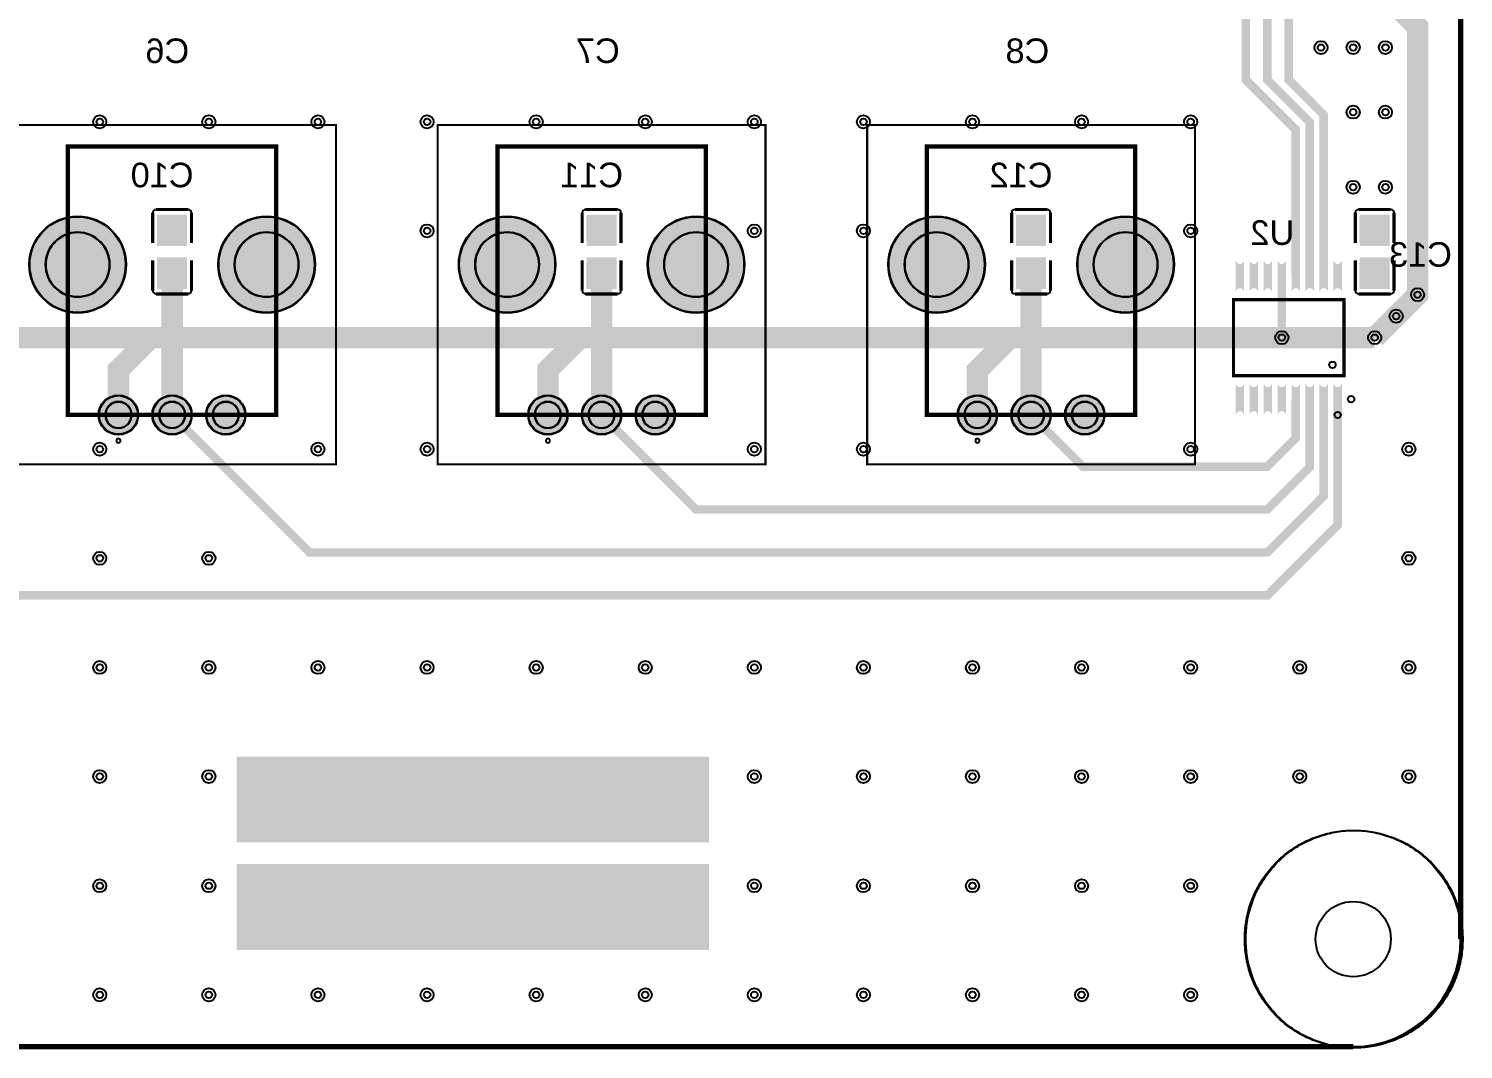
# Model space of a CAD drawing. Header units: millimetres. Extents: x 0 to 100, y 0 to 100.
# Drawn here: x 33.3 to 100.1, y -0.1 to 47.4 of the extents above; entities that cross this region are included whole.
import ezdxf

# ---------------------------------------------------------------- set-up
doc = ezdxf.new("R2010")
doc.units = ezdxf.units.MM
for name, color, linetype, true_color in [('BoardOutLine', 7, 'Continuous', 0xff00ff), ('BottomLayer', 7, 'Continuous', 0x0000ff), ('BottomPasteMaskLayer', 7, 'Continuous', 0x800000), ('BottomSilkLayer', 7, 'Continuous', 0x66cc33), ('BottomSolderMaskLayer', 7, 'Continuous', 0xaa00ff), ('Document', 7, 'Continuous', 0xffffff), ('Hole', 7, 'Continuous', 0x222222), ('Multi-Layer', 7, 'Continuous', 0xc0c0c0), ('TopLayer', 7, 'Continuous', 0xff0000), ('TopSilkLayer', 7, 'Continuous', 0xffcc00), ('TopSolderMaskLayer', 7, 'Continuous', 0x800080)]:
    doc.layers.add(name, color=color, linetype=linetype, true_color=true_color)
doc.styles.get("Standard").update_dxf_attribs({"font": 'arial.ttf'})

msp = doc.modelspace()

# ---------------------------------------------------------------- hatches: boundary and pattern name
at = {"layer": 'BottomLayer'}
for points in [[(40.675, 37.295), (39.325, 37.295), (39.325, 38.705), (40.675, 38.705)], [(60.675, 37.295), (59.325, 37.295), (59.325, 38.705), (60.675, 38.705)], [(80.675, 37.295), (79.325, 37.295), (79.325, 38.705), (80.675, 38.705)], [(96.675, 37.295), (95.325, 37.295), (95.325, 38.705), (96.675, 38.705)], [(40.675, 36.705), (39.325, 36.705), (39.325, 35.295), (40.675, 35.295)], [(60.675, 36.705), (59.325, 36.705), (59.325, 35.295), (60.675, 35.295)], [(80.675, 36.705), (79.325, 36.705), (79.325, 35.295), (80.675, 35.295)], [(89.896, 36.56, -0.785398), (89.553, 36.56), (89.553, 35.171, -0.785398), (89.896, 35.171)], [(90.546, 36.56, -0.785398), (90.203, 36.56), (90.203, 35.171, -0.785398), (90.546, 35.171)], [(91.196, 36.56, -0.785398), (90.853, 36.56), (90.853, 35.171, -0.785398), (91.196, 35.171)], [(91.846, 36.56, -0.785398), (91.503, 36.56), (91.503, 35.171, -0.785398), (91.846, 35.171)], [(92.496, 36.56, -0.785398), (92.153, 36.56), (92.153, 35.171, -0.785398), (92.496, 35.171)], [(93.147, 36.56, -0.785398), (92.804, 36.56), (92.804, 35.171, -0.785398), (93.147, 35.171)], [(93.797, 36.56, -0.785398), (93.454, 36.56), (93.454, 35.171, -0.785398), (93.797, 35.171)], [(94.447, 36.56, -0.785398), (94.104, 36.56), (94.104, 35.171, -0.785398), (94.447, 35.171)], [(96.675, 36.705), (95.325, 36.705), (95.325, 35.295), (96.675, 35.295)], [(89.896, 30.828, -0.785398), (89.553, 30.828), (89.553, 29.44, -0.785398), (89.896, 29.44)], [(90.546, 30.828, -0.785398), (90.203, 30.828), (90.203, 29.44, -0.785398), (90.546, 29.44)], [(91.196, 30.828, -0.785398), (90.853, 30.828), (90.853, 29.44, -0.785398), (91.196, 29.44)], [(91.846, 30.828, -0.785398), (91.503, 30.828), (91.503, 29.44, -0.785398), (91.846, 29.44)], [(92.496, 30.828, -0.785398), (92.153, 30.828), (92.153, 29.44, -0.785398), (92.496, 29.44)], [(93.147, 30.828, -0.785398), (92.804, 30.828), (92.804, 29.44, -0.785398), (93.147, 29.44)], [(93.797, 30.828, -0.785398), (93.454, 30.828), (93.454, 29.44, -0.785398), (93.797, 29.44)], [(94.447, 30.828, -0.785398), (94.104, 30.828), (94.104, 29.44, -0.785398), (94.447, 29.44)]]:
    msp.add_hatch(color=256, dxfattribs=at).paths.add_polyline_path(points)
at = {"layer": 'BottomPasteMaskLayer'}
for points in [[(40.62, 38.675), (39.34, 38.675), (39.29, 38.625), (39.29, 37.475), (39.34, 37.425), (39.75, 37.42), (39.75, 37.87), (40.2, 37.87), (40.2, 37.43), (40.62, 37.425), (40.67, 37.475), (40.67, 38.625)], [(60.62, 38.675), (59.34, 38.675), (59.29, 38.625), (59.29, 37.475), (59.34, 37.425), (59.75, 37.42), (59.75, 37.87), (60.2, 37.87), (60.2, 37.43), (60.62, 37.425), (60.67, 37.475), (60.67, 38.625)], [(80.62, 38.675), (79.34, 38.675), (79.29, 38.625), (79.29, 37.475), (79.34, 37.425), (79.75, 37.42), (79.75, 37.87), (80.2, 37.87), (80.2, 37.43), (80.62, 37.425), (80.67, 37.475), (80.67, 38.625)], [(96.62, 38.675), (95.34, 38.675), (95.29, 38.625), (95.29, 37.475), (95.34, 37.425), (95.75, 37.42), (95.75, 37.87), (96.2, 37.87), (96.2, 37.43), (96.62, 37.425), (96.67, 37.475), (96.67, 38.625)], [(40.62, 36.525), (40.2, 36.525), (40.2, 36.08), (39.75, 36.08), (39.75, 36.52), (39.34, 36.525), (39.29, 36.475), (39.29, 35.325), (39.34, 35.275), (40.62, 35.275), (40.67, 35.325), (40.67, 36.475)], [(60.62, 36.525), (60.2, 36.525), (60.2, 36.08), (59.75, 36.08), (59.75, 36.52), (59.34, 36.525), (59.29, 36.475), (59.29, 35.325), (59.34, 35.275), (60.62, 35.275), (60.67, 35.325), (60.67, 36.475)], [(80.62, 36.525), (80.2, 36.525), (80.2, 36.08), (79.75, 36.08), (79.75, 36.52), (79.34, 36.525), (79.29, 36.475), (79.29, 35.325), (79.34, 35.275), (80.62, 35.275), (80.67, 35.325), (80.67, 36.475)], [(89.896, 36.56, -0.785398), (89.553, 36.56), (89.553, 35.171, -0.785398), (89.896, 35.171)], [(90.546, 36.56, -0.785398), (90.203, 36.56), (90.203, 35.171, -0.785398), (90.546, 35.171)], [(91.196, 36.56, -0.785398), (90.853, 36.56), (90.853, 35.171, -0.785398), (91.196, 35.171)], [(91.846, 36.56, -0.785398), (91.503, 36.56), (91.503, 35.171, -0.785398), (91.846, 35.171)], [(92.496, 36.56, -0.785398), (92.153, 36.56), (92.153, 35.171, -0.785398), (92.496, 35.171)], [(93.147, 36.56, -0.785398), (92.804, 36.56), (92.804, 35.171, -0.785398), (93.147, 35.171)], [(93.797, 36.56, -0.785398), (93.454, 36.56), (93.454, 35.171, -0.785398), (93.797, 35.171)], [(94.447, 36.56, -0.785398), (94.104, 36.56), (94.104, 35.171, -0.785398), (94.447, 35.171)], [(96.62, 36.525), (96.2, 36.525), (96.2, 36.08), (95.75, 36.08), (95.75, 36.52), (95.34, 36.525), (95.29, 36.475), (95.29, 35.325), (95.34, 35.275), (96.62, 35.275), (96.67, 35.325), (96.67, 36.475)], [(89.896, 30.828, -0.785398), (89.553, 30.828), (89.553, 29.44, -0.785398), (89.896, 29.44)], [(90.546, 30.828, -0.785398), (90.203, 30.828), (90.203, 29.44, -0.785398), (90.546, 29.44)], [(91.196, 30.828, -0.785398), (90.853, 30.828), (90.853, 29.44, -0.785398), (91.196, 29.44)], [(91.846, 30.828, -0.785398), (91.503, 30.828), (91.503, 29.44, -0.785398), (91.846, 29.44)], [(92.496, 30.828, -0.785398), (92.153, 30.828), (92.153, 29.44, -0.785398), (92.496, 29.44)], [(93.147, 30.828, -0.785398), (92.804, 30.828), (92.804, 29.44, -0.785398), (93.147, 29.44)], [(93.797, 30.828, -0.785398), (93.454, 30.828), (93.454, 29.44, -0.785398), (93.797, 29.44)], [(94.447, 30.828, -0.785398), (94.104, 30.828), (94.104, 29.44, -0.785398), (94.447, 29.44)]]:
    msp.add_hatch(color=256, dxfattribs=at).paths.add_polyline_path(points)
at = {"layer": 'BottomSolderMaskLayer'}
for points in [[(33.345, 36.4, 1), (37.855, 36.4, 1)], [(40.699, 37.268), (39.301, 37.268), (39.301, 38.732), (40.699, 38.732)], [(42.145, 36.4, 1), (46.655, 36.4, 1)], [(53.345, 36.4, 1), (57.855, 36.4, 1)], [(60.699, 37.268), (59.301, 37.268), (59.301, 38.732), (60.699, 38.732)], [(62.145, 36.4, 1), (66.655, 36.4, 1)], [(73.345, 36.4, 1), (77.855, 36.4, 1)], [(80.699, 37.268), (79.301, 37.268), (79.301, 38.732), (80.699, 38.732)], [(82.145, 36.4, 1), (86.655, 36.4, 1)], [(96.699, 37.268), (95.301, 37.268), (95.301, 38.732), (96.699, 38.732)], [(40.699, 36.732), (39.301, 36.732), (39.301, 35.268), (40.699, 35.268)], [(60.699, 36.732), (59.301, 36.732), (59.301, 35.268), (60.699, 35.268)], [(80.699, 36.732), (79.301, 36.732), (79.301, 35.268), (80.699, 35.268)], [(89.922, 36.58, -0.785398), (89.528, 36.58), (89.528, 35.151, -0.785398), (89.922, 35.151)], [(90.572, 36.58, -0.785398), (90.178, 36.58), (90.178, 35.151, -0.785398), (90.572, 35.151)], [(91.222, 36.58, -0.785398), (90.828, 36.58), (90.828, 35.151, -0.785398), (91.222, 35.151)], [(91.872, 36.58, -0.785398), (91.478, 36.58), (91.478, 35.151, -0.785398), (91.872, 35.151)], [(92.522, 36.58, -0.785398), (92.128, 36.58), (92.128, 35.151, -0.785398), (92.522, 35.151)], [(93.172, 36.58, -0.785398), (92.778, 36.58), (92.778, 35.151, -0.785398), (93.172, 35.151)], [(93.822, 36.58, -0.785398), (93.428, 36.58), (93.428, 35.151, -0.785398), (93.822, 35.151)], [(94.472, 36.58, -0.785398), (94.078, 36.58), (94.078, 35.151, -0.785398), (94.472, 35.151)], [(96.699, 36.732), (95.301, 36.732), (95.301, 35.268), (96.699, 35.268)], [(89.922, 30.849, -0.785398), (89.528, 30.849), (89.528, 29.419, -0.785398), (89.922, 29.419)], [(90.572, 30.849, -0.785398), (90.178, 30.849), (90.178, 29.419, -0.785398), (90.572, 29.419)], [(91.222, 30.849, -0.785398), (90.828, 30.849), (90.828, 29.419, -0.785398), (91.222, 29.419)], [(91.872, 30.849, -0.785398), (91.478, 30.849), (91.478, 29.419, -0.785398), (91.872, 29.419)], [(92.522, 30.849, -0.785398), (92.128, 30.849), (92.128, 29.419, -0.785398), (92.522, 29.419)], [(93.172, 30.849, -0.785398), (92.778, 30.849), (92.778, 29.419, -0.785398), (93.172, 29.419)], [(93.822, 30.849, -0.785398), (93.428, 30.849), (93.428, 29.419, -0.785398), (93.822, 29.419)], [(94.472, 30.849, -0.785398), (94.078, 30.849), (94.078, 29.419, -0.785398), (94.472, 29.419)], [(36.575, 29.4, 1), (38.426, 29.4, 1)], [(39.075, 29.4, 1), (40.925, 29.4, 1)], [(41.574, 29.4, 1), (43.425, 29.4, 1)], [(56.575, 29.4, 1), (58.426, 29.4, 1)], [(59.075, 29.4, 1), (60.925, 29.4, 1)], [(61.574, 29.4, 1), (63.425, 29.4, 1)], [(76.575, 29.4, 1), (78.426, 29.4, 1)], [(79.075, 29.4, 1), (80.925, 29.4, 1)], [(81.574, 29.4, 1), (83.425, 29.4, 1)]]:
    msp.add_hatch(color=256, dxfattribs=at).paths.add_polyline_path(points)
at = {"layer": 'Multi-Layer'}
for points in [[(33.37, 36.4, 1), (37.83, 36.4, 1)], [(42.17, 36.4, 1), (46.63, 36.4, 1)], [(53.37, 36.4, 1), (57.83, 36.4, 1)], [(62.17, 36.4, 1), (66.63, 36.4, 1)], [(73.37, 36.4, 1), (77.83, 36.4, 1)], [(82.17, 36.4, 1), (86.63, 36.4, 1)], [(36.6, 29.4, 1), (38.4, 29.4, 1)], [(39.1, 29.4, 1), (40.9, 29.4, 1)], [(41.6, 29.4, 1), (43.4, 29.4, 1)], [(56.6, 29.4, 1), (58.4, 29.4, 1)], [(59.1, 29.4, 1), (60.9, 29.4, 1)], [(61.6, 29.4, 1), (63.4, 29.4, 1)], [(76.6, 29.4, 1), (78.4, 29.4, 1)], [(79.1, 29.4, 1), (80.9, 29.4, 1)], [(81.6, 29.4, 1), (83.4, 29.4, 1)]]:
    msp.add_hatch(color=256, dxfattribs=at).paths.add_polyline_path(points)
at = {"layer": 'TopSilkLayer'}
for points in [[(65, 9.5), (65, 13.5), (43, 13.5), (43, 9.5), (60, 9.5)], [(65, 4.5), (65, 8.5), (43, 8.5), (43, 4.5), (60, 4.5)]]:
    msp.add_hatch(color=256, dxfattribs=at).paths.add_polyline_path(points)
at = {"layer": 'TopSolderMaskLayer'}
for points in [[(33.345, 36.4, 1), (37.855, 36.4, 1)], [(42.145, 36.4, 1), (46.655, 36.4, 1)], [(53.345, 36.4, 1), (57.855, 36.4, 1)], [(62.145, 36.4, 1), (66.655, 36.4, 1)], [(73.345, 36.4, 1), (77.855, 36.4, 1)], [(82.145, 36.4, 1), (86.655, 36.4, 1)], [(36.575, 29.4, 1), (38.426, 29.4, 1)], [(39.075, 29.4, 1), (40.925, 29.4, 1)], [(41.574, 29.4, 1), (43.425, 29.4, 1)], [(56.575, 29.4, 1), (58.426, 29.4, 1)], [(59.075, 29.4, 1), (60.925, 29.4, 1)], [(61.574, 29.4, 1), (63.425, 29.4, 1)], [(76.575, 29.4, 1), (78.426, 29.4, 1)], [(79.075, 29.4, 1), (80.925, 29.4, 1)], [(81.574, 29.4, 1), (83.425, 29.4, 1)]]:
    msp.add_hatch(color=256, dxfattribs=at).paths.add_polyline_path(points)

# ---------------------------------------------------------------- linework, layer by layer
at = {"layer": 'BoardOutLine', "const_width": 0.254}
for points in [[(100, 95), (100, 5)], [(95, 0), (5, 0)]]:
    msp.add_lwpolyline(points, dxfattribs=at)
at = {"layer": 'BoardOutLine'}
msp.add_arc((95, 5), 5, 270, 0, dxfattribs=at)
at = {"layer": 'BottomLayer'}
for points, const_width in [([(90.866, 71.676), (89.174, 71.676), (86.5, 68.999), (86.5, 65.499), (88.999, 63), (88.999, 54.001), (90, 53), (90, 45.001), (92.324, 42.675), (92.324, 35.865)], 0.4), ([(92.974, 35.865), (92.974, 43.025), (91.001, 44.999), (91.001, 51.999), (93.272, 54.27), (93.73, 54.27)], 0.4), ([(93.625, 35.866), (93.625, 43.375), (92, 45), (92, 50), (93.73, 51.73)], 0.4), ([(96.27, 49.19), (98.001, 47.459), (98.001, 35.001), (96, 33)], 1), ([(40, 29.4), (40, 29.4), (40, 36)], 1), ([(60, 29.4), (60, 29.4), (60, 36)], 1), ([(80, 29.4), (80, 29.4), (80, 36)], 1), ([(91.675, 35.866), (91.675, 33)], 0.4), ([(94.275, 30.135), (94.275, 24.275), (91.001, 21.001), (28.4, 21.001), (20, 29.401)], 0.4), ([(93.625, 30.135), (93.625, 25.626), (91.001, 23), (46.401, 23), (40, 29.401)], 0.4), ([(92.974, 30.135), (92.974, 26.975), (91.001, 25.001), (64.399, 25.001), (60, 29.401)], 0.4), ([(92.325, 30.134), (92.325, 28.325), (91, 27), (82.4, 27), (80, 29.4)], 0.4)]:
    msp.add_lwpolyline(points, dxfattribs=dict(at, const_width=const_width))
msp.add_lwpolyline([(90, 5), (90.001, 5.102), (90.004, 5.204), (90.008, 5.305), (90.015, 5.407), (90.024, 5.508), (90.035, 5.61), (90.049, 5.711), (90.064, 5.811), (90.081, 5.912), (90.1, 6.012), (90.121, 6.111), (90.144, 6.211), (90.17, 6.309), (90.197, 6.407), (90.226, 6.505), (90.257, 6.602), (90.29, 6.698), (90.325, 6.794), (90.362, 6.889), (90.401, 6.983), (90.441, 7.076), (90.484, 7.169), (90.528, 7.261), (90.575, 7.351), (90.623, 7.441), (90.673, 7.53), (90.724, 7.618), (90.778, 7.704), (90.833, 7.79), (90.89, 7.874), (90.948, 7.958), (91.009, 8.04), (91.071, 8.121), (91.134, 8.2), (91.199, 8.279), (91.266, 8.356), (91.334, 8.431), (91.404, 8.505), (91.475, 8.578), (91.548, 8.65), (91.622, 8.719), (91.697, 8.788), (91.774, 8.855), (91.852, 8.92), (91.932, 8.984), (92.012, 9.046), (92.094, 9.106), (92.178, 9.165), (92.262, 9.222), (92.347, 9.277), (92.434, 9.331), (92.522, 9.383), (92.61, 9.433), (92.7, 9.481), (92.791, 9.528), (92.882, 9.572), (92.975, 9.615), (93.068, 9.656), (93.162, 9.695), (93.257, 9.732), (93.352, 9.767), (93.449, 9.801), (93.545, 9.832), (93.643, 9.861), (93.741, 9.889), (93.84, 9.914), (93.939, 9.938), (94.038, 9.959), (94.138, 9.978), (94.239, 9.996), (94.339, 10.011), (94.44, 10.024), (94.542, 10.036), (94.643, 10.045), (94.745, 10.052), (94.846, 10.057), (94.948, 10.06), (95.05, 10.061), (95.152, 10.06), (95.254, 10.057), (95.355, 10.052), (95.457, 10.045), (95.558, 10.036), (95.66, 10.024), (95.76, 10.011), (95.861, 9.996), (95.961, 9.978), (96.061, 9.959), (96.161, 9.938), (96.26, 9.914), (96.359, 9.889), (96.457, 9.861), (96.554, 9.832), (96.651, 9.801), (96.748, 9.767), (96.843, 9.732), (96.938, 9.695), (97.032, 9.656), (97.125, 9.615), (97.218, 9.572), (97.309, 9.528), (97.4, 9.481), (97.49, 9.433), (97.578, 9.383), (97.666, 9.331), (97.752, 9.277), (97.838, 9.222), (97.922, 9.165), (98.005, 9.106), (98.087, 9.046), (98.168, 8.984), (98.248, 8.92), (98.326, 8.855), (98.403, 8.788), (98.478, 8.719), (98.552, 8.65), (98.625, 8.578), (98.696, 8.505), (98.766, 8.431), (98.834, 8.356), (98.901, 8.279), (98.966, 8.2), (99.029, 8.121), (99.091, 8.04), (99.151, 7.958), (99.21, 7.874), (99.267, 7.79), (99.322, 7.704), (99.375, 7.618), (99.427, 7.53), (99.477, 7.441), (99.525, 7.351), (99.571, 7.261), (99.616, 7.169), (99.658, 7.076), (99.699, 6.983), (99.738, 6.889), (99.775, 6.794), (99.81, 6.698), (99.843, 6.602), (99.874, 6.505), (99.903, 6.407), (99.93, 6.309), (99.955, 6.211), (99.979, 6.111), (100, 6.012), (100.019, 5.912), (100.036, 5.811), (100.051, 5.711), (100.064, 5.61), (100.075, 5.508), (100.084, 5.407), (100.091, 5.305), (100.096, 5.204), (100.099, 5.102), (100.1, 5), (100.099, 4.898), (100.096, 4.796), (100.091, 4.695), (100.084, 4.593), (100.075, 4.492), (100.064, 4.39), (100.051, 4.289), (100.036, 4.189), (100.019, 4.088), (100, 3.988), (99.979, 3.889), (99.955, 3.789), (99.93, 3.691), (99.903, 3.593), (99.874, 3.495), (99.843, 3.398), (99.81, 3.302), (99.775, 3.206), (99.738, 3.111), (99.699, 3.017), (99.658, 2.924), (99.616, 2.831), (99.571, 2.74), (99.525, 2.649), (99.477, 2.559), (99.427, 2.47), (99.375, 2.382), (99.322, 2.296), (99.267, 2.21), (99.21, 2.126), (99.151, 2.042), (99.091, 1.96), (99.029, 1.879), (98.966, 1.8), (98.901, 1.721), (98.834, 1.644), (98.766, 1.569), (98.696, 1.495), (98.625, 1.422), (98.552, 1.35), (98.478, 1.281), (98.403, 1.212), (98.326, 1.145), (98.248, 1.08), (98.168, 1.016), (98.087, 0.954), (98.005, 0.894), (97.922, 0.835), (97.838, 0.778), (97.752, 0.723), (97.666, 0.669), (97.578, 0.617), (97.49, 0.567), (97.4, 0.519), (97.309, 0.472), (97.218, 0.428), (97.125, 0.385), (97.032, 0.344), (96.938, 0.305), (96.843, 0.268), (96.748, 0.233), (96.651, 0.199), (96.554, 0.168), (96.457, 0.139), (96.359, 0.111), (96.26, 0.086), (96.161, 0.062), (96.061, 0.041), (95.961, 0.022), (95.861, 0.004), (95.76, -0.011), (95.66, -0.024), (95.558, -0.036), (95.457, -0.045), (95.355, -0.052), (95.254, -0.057), (95.152, -0.06), (95.05, -0.061), (94.948, -0.06), (94.846, -0.057), (94.745, -0.052), (94.643, -0.045), (94.542, -0.036), (94.44, -0.024), (94.339, -0.011), (94.239, 0.004), (94.138, 0.022), (94.038, 0.041), (93.939, 0.062), (93.84, 0.086), (93.741, 0.111), (93.643, 0.139), (93.545, 0.168), (93.449, 0.199), (93.352, 0.233), (93.257, 0.268), (93.162, 0.305), (93.068, 0.344), (92.975, 0.385), (92.882, 0.428), (92.791, 0.472), (92.7, 0.519), (92.61, 0.567), (92.522, 0.617), (92.434, 0.669), (92.347, 0.723), (92.262, 0.778), (92.178, 0.835), (92.094, 0.894), (92.012, 0.954), (91.932, 1.016), (91.852, 1.08), (91.774, 1.145), (91.697, 1.212), (91.622, 1.281), (91.548, 1.35), (91.475, 1.422), (91.404, 1.495), (91.334, 1.569), (91.266, 1.644), (91.199, 1.721), (91.134, 1.8), (91.071, 1.879), (91.009, 1.96), (90.948, 2.042), (90.89, 2.126), (90.833, 2.21), (90.778, 2.296), (90.724, 2.382), (90.673, 2.47), (90.623, 2.559), (90.575, 2.649), (90.528, 2.74), (90.484, 2.831), (90.441, 2.924), (90.401, 3.017), (90.362, 3.111), (90.325, 3.206), (90.29, 3.302), (90.257, 3.398), (90.226, 3.495), (90.197, 3.593), (90.17, 3.691), (90.144, 3.789), (90.121, 3.889), (90.1, 3.988), (90.081, 4.088), (90.064, 4.189), (90.049, 4.289), (90.035, 4.39), (90.024, 4.492), (90.015, 4.593), (90.008, 4.695), (90.004, 4.796), (90.001, 4.898), (90, 5)], close=True, dxfattribs=at)
at = {"layer": 'BottomSilkLayer', "const_width": 0.152}
for points in [[(39.096, 38.811), (39.096, 37.401)], [(40.751, 38.964), (39.249, 38.964)], [(40.904, 37.401), (40.904, 38.811)], [(59.096, 38.811), (59.096, 37.401)], [(60.751, 38.964), (59.249, 38.964)], [(60.904, 37.401), (60.904, 38.811)], [(79.096, 38.811), (79.096, 37.401)], [(80.751, 38.964), (79.249, 38.964)], [(80.904, 37.401), (80.904, 38.811)], [(95.096, 38.811), (95.096, 37.401)], [(96.751, 38.964), (95.249, 38.964)], [(96.904, 37.401), (96.904, 38.811)], [(39.096, 35.189), (39.096, 36.599)], [(40.904, 36.599), (40.904, 35.189)], [(59.096, 35.189), (59.096, 36.599)], [(60.904, 36.599), (60.904, 35.189)], [(79.096, 35.189), (79.096, 36.599)], [(80.904, 36.599), (80.904, 35.189)], [(95.096, 35.189), (95.096, 36.599)], [(96.904, 36.599), (96.904, 35.189)], [(40.751, 35.036), (39.249, 35.036)], [(60.751, 35.036), (59.249, 35.036)], [(80.751, 35.036), (79.249, 35.036)], [(96.751, 35.036), (95.249, 35.036)]]:
    msp.add_lwpolyline(points, dxfattribs=at)
msp.add_lwpolyline([(94.576, 31.229), (94.576, 34.772), (89.424, 34.772), (89.424, 31.229), (94.576, 31.229)], close=True, dxfattribs=at)
at = {"layer": 'BottomSilkLayer'}
for centre in [(94.032, 31.73), (94.899, 30.134)]:
    msp.add_circle(centre, 0.15, dxfattribs=at)
for centre, start, end in [((39.249, 38.811), 90, 180), ((40.751, 38.811), 0, 90), ((59.249, 38.811), 90, 180), ((60.751, 38.811), 0, 90), ((79.249, 38.811), 90, 180), ((80.751, 38.811), 0, 90), ((95.249, 38.811), 90, 180), ((96.751, 38.811), 0, 90), ((39.249, 35.189), 180, 270), ((40.751, 35.189), 270, 0), ((59.249, 35.189), 180, 270), ((60.751, 35.189), 270, 0), ((79.249, 35.189), 180, 270), ((80.751, 35.189), 270, 0), ((95.249, 35.189), 180, 270), ((96.751, 35.189), 270, 0)]:
    msp.add_arc(centre, 0.152, start, end, dxfattribs=at)
at = {"layer": 'BottomSolderMaskLayer'}
for points in [[(35.6, 37.904), (35.6, 37.904)], [(44.4, 37.904), (44.4, 37.904)], [(55.6, 37.904), (55.6, 37.904)], [(64.4, 37.904), (64.4, 37.904)], [(75.6, 37.904), (75.6, 37.904)], [(84.4, 37.904), (84.4, 37.904)], [(35.6, 34.896), (35.6, 34.896)], [(44.4, 34.896), (44.4, 34.896)], [(55.6, 34.896), (55.6, 34.896)], [(64.4, 34.896), (64.4, 34.896)], [(75.6, 34.896), (75.6, 34.896)], [(84.4, 34.896), (84.4, 34.896)], [(37.503, 30.017), (37.498, 30.017)], [(40.003, 30.017), (39.997, 30.017)], [(42.502, 30.017), (42.497, 30.017)], [(57.503, 30.017), (57.498, 30.017)], [(60.003, 30.017), (59.997, 30.017)], [(62.502, 30.017), (62.497, 30.017)], [(77.503, 30.017), (77.498, 30.017)], [(80.003, 30.017), (79.997, 30.017)], [(82.502, 30.017), (82.497, 30.017)], [(37.503, 28.783), (37.498, 28.783)], [(40.003, 28.783), (39.997, 28.783)], [(42.502, 28.783), (42.497, 28.783)], [(57.503, 28.783), (57.498, 28.783)], [(60.003, 28.783), (59.997, 28.783)], [(62.502, 28.783), (62.497, 28.783)], [(77.503, 28.783), (77.498, 28.783)], [(80.003, 28.783), (79.997, 28.783)], [(82.502, 28.783), (82.497, 28.783)]]:
    msp.add_lwpolyline(points, close=True, dxfattribs=at)
for centre, radius in [((35.6, 36.4), 2.255), ((44.4, 36.4), 2.255), ((55.6, 36.4), 2.255), ((64.4, 36.4), 2.255), ((75.6, 36.4), 2.255), ((84.4, 36.4), 2.255), ((37.5, 29.4), 0.925), ((40, 29.4), 0.925), ((42.5, 29.4), 0.925), ((57.5, 29.4), 0.925), ((60, 29.4), 0.925), ((62.5, 29.4), 0.925), ((77.5, 29.4), 0.925), ((80, 29.4), 0.925), ((82.5, 29.4), 0.925)]:
    msp.add_circle(centre, radius, dxfattribs=at)
for centre, radius, start, end in [((35.6, 36.4), 1.504, 90, 270), ((35.6, 36.4), 1.504, 270, 90), ((44.4, 36.4), 1.504, 90, 270), ((44.4, 36.4), 1.504, 270, 90), ((55.6, 36.4), 1.504, 90, 270), ((55.6, 36.4), 1.504, 270, 90), ((64.4, 36.4), 1.504, 90, 270), ((64.4, 36.4), 1.504, 270, 90), ((75.6, 36.4), 1.504, 90, 270), ((75.6, 36.4), 1.504, 270, 90), ((84.4, 36.4), 1.504, 90, 270), ((84.4, 36.4), 1.504, 270, 90), ((37.498, 29.4), 0.617, 90, 270), ((37.503, 29.4), 0.617, 270, 90), ((39.997, 29.4), 0.617, 90, 270), ((40.003, 29.4), 0.617, 270, 90), ((42.497, 29.4), 0.617, 90, 270), ((42.502, 29.4), 0.617, 270, 90), ((57.498, 29.4), 0.617, 90, 270), ((57.503, 29.4), 0.617, 270, 90), ((59.997, 29.4), 0.617, 90, 270), ((60.003, 29.4), 0.617, 270, 90), ((62.497, 29.4), 0.617, 90, 270), ((62.502, 29.4), 0.617, 270, 90), ((77.498, 29.4), 0.617, 90, 270), ((77.503, 29.4), 0.617, 270, 90), ((79.997, 29.4), 0.617, 90, 270), ((80.003, 29.4), 0.617, 270, 90), ((82.497, 29.4), 0.617, 90, 270), ((82.502, 29.4), 0.617, 270, 90)]:
    msp.add_arc(centre, radius, start, end, dxfattribs=at)
at = {"layer": 'Document'}
for points, const_width in [([(32.37, 42.9), (47.63, 42.9), (47.63, 27.1), (32.37, 27.1), (32.37, 42.9)], 0.1), ([(52.37, 42.9), (67.63, 42.9), (67.63, 27.1), (52.37, 27.1), (52.37, 42.9)], 0.1), ([(72.37, 42.9), (87.63, 42.9), (87.63, 27.1), (72.37, 27.1), (72.37, 42.9)], 0.1), ([(35.15, 41.9), (44.85, 41.9), (44.85, 29.4), (35.15, 29.4), (35.15, 41.9)], 0.2), ([(55.15, 41.9), (64.85, 41.9), (64.85, 29.4), (55.15, 29.4), (55.15, 41.9)], 0.2), ([(75.15, 41.9), (84.85, 41.9), (84.85, 29.4), (75.15, 29.4), (75.15, 41.9)], 0.2)]:
    msp.add_lwpolyline(points, close=True, dxfattribs=dict(at, const_width=const_width))
msp.add_circle((94.275, 29.4), 0.15, dxfattribs=at)
at = {"layer": 'Hole'}
for centre, radius in [((93.5, 46.5), 0.152), ((95, 46.5), 0.152), ((96.5, 46.5), 0.152), ((95, 43.5), 0.152), ((96.5, 43.5), 0.152), ((36.632, 43.048), 0.153), ((41.712, 43.048), 0.153), ((46.792, 43.048), 0.153), ((51.872, 43.048), 0.153), ((56.952, 43.048), 0.153), ((62.032, 43.048), 0.153), ((67.112, 43.048), 0.153), ((72.192, 43.048), 0.153), ((77.272, 43.048), 0.153), ((82.352, 43.048), 0.153), ((87.432, 43.048), 0.153), ((95, 40), 0.152), ((96.5, 40), 0.152), ((51.872, 37.968), 0.153), ((67.112, 37.968), 0.153), ((72.192, 37.968), 0.153), ((87.432, 37.968), 0.153), ((98, 35), 0.152), ((97, 34), 0.152), ((91.675, 33), 0.152), ((95.999, 33), 0.152), ((36.632, 27.808), 0.153), ((46.792, 27.808), 0.153), ((51.872, 27.808), 0.153), ((67.112, 27.808), 0.153), ((72.192, 27.808), 0.153), ((87.432, 27.808), 0.153), ((97.592, 27.808), 0.153), ((36.632, 22.728), 0.153), ((41.712, 22.728), 0.153), ((97.592, 22.728), 0.153), ((36.632, 17.648), 0.153), ((41.712, 17.648), 0.153), ((46.792, 17.648), 0.153), ((51.872, 17.648), 0.153), ((56.952, 17.648), 0.153), ((62.032, 17.648), 0.153), ((67.112, 17.648), 0.153), ((72.192, 17.648), 0.153), ((77.272, 17.648), 0.153), ((82.352, 17.648), 0.153), ((87.432, 17.648), 0.153), ((92.512, 17.648), 0.153), ((97.592, 17.648), 0.153), ((36.632, 12.568), 0.153), ((41.712, 12.568), 0.153), ((67.112, 12.568), 0.153), ((72.192, 12.568), 0.153), ((77.272, 12.568), 0.153), ((82.352, 12.568), 0.153), ((87.432, 12.568), 0.153), ((92.512, 12.568), 0.153), ((97.592, 12.568), 0.153), ((36.632, 7.488), 0.153), ((41.712, 7.488), 0.153), ((67.112, 7.488), 0.153), ((72.192, 7.488), 0.153), ((77.272, 7.488), 0.153), ((82.352, 7.488), 0.153), ((87.432, 7.488), 0.153), ((36.632, 2.408), 0.153), ((41.712, 2.408), 0.153), ((46.792, 2.408), 0.153), ((51.872, 2.408), 0.153), ((56.952, 2.408), 0.153), ((62.032, 2.408), 0.153), ((67.112, 2.408), 0.153), ((72.192, 2.408), 0.153), ((77.272, 2.408), 0.153), ((82.352, 2.408), 0.153), ((87.432, 2.408), 0.153)]:
    msp.add_circle(centre, radius, dxfattribs=at)
at = {"layer": 'Multi-Layer'}
for points in [[(35.6, 37.887), (35.6, 37.887)], [(44.4, 37.887), (44.4, 37.887)], [(55.6, 37.887), (55.6, 37.887)], [(64.4, 37.887), (64.4, 37.887)], [(75.6, 37.887), (75.6, 37.887)], [(84.4, 37.887), (84.4, 37.887)], [(35.6, 34.913), (35.6, 34.913)], [(44.4, 34.913), (44.4, 34.913)], [(55.6, 34.913), (55.6, 34.913)], [(64.4, 34.913), (64.4, 34.913)], [(75.6, 34.913), (75.6, 34.913)], [(84.4, 34.913), (84.4, 34.913)], [(37.503, 30), (37.498, 30)], [(40.003, 30), (39.997, 30)], [(42.502, 30), (42.497, 30)], [(57.503, 30), (57.498, 30)], [(60.003, 30), (59.997, 30)], [(62.502, 30), (62.497, 30)], [(77.503, 30), (77.498, 30)], [(80.003, 30), (79.997, 30)], [(82.502, 30), (82.497, 30)], [(37.503, 28.8), (37.498, 28.8)], [(40.003, 28.8), (39.997, 28.8)], [(42.502, 28.8), (42.497, 28.8)], [(57.503, 28.8), (57.498, 28.8)], [(60.003, 28.8), (59.997, 28.8)], [(62.502, 28.8), (62.497, 28.8)], [(77.503, 28.8), (77.498, 28.8)], [(80.003, 28.8), (79.997, 28.8)], [(82.502, 28.8), (82.497, 28.8)]]:
    msp.add_lwpolyline(points, close=True, dxfattribs=at)
for centre, radius in [((93.5, 46.5), 0.305), ((95, 46.5), 0.305), ((96.5, 46.5), 0.305), ((95, 43.5), 0.305), ((96.5, 43.5), 0.305), ((36.632, 43.048), 0.305), ((41.712, 43.048), 0.305), ((46.792, 43.048), 0.305), ((51.872, 43.048), 0.305), ((56.952, 43.048), 0.305), ((62.032, 43.048), 0.305), ((67.112, 43.048), 0.305), ((72.192, 43.048), 0.305), ((77.272, 43.048), 0.305), ((82.352, 43.048), 0.305), ((87.432, 43.048), 0.305), ((95, 40), 0.305), ((96.5, 40), 0.305), ((35.6, 36.4), 2.23), ((44.4, 36.4), 2.23), ((51.872, 37.968), 0.305), ((55.6, 36.4), 2.23), ((64.4, 36.4), 2.23), ((67.112, 37.968), 0.305), ((72.192, 37.968), 0.305), ((75.6, 36.4), 2.23), ((84.4, 36.4), 2.23), ((87.432, 37.968), 0.305), ((98, 35), 0.305), ((97, 34), 0.305), ((91.675, 33), 0.305), ((95.999, 33), 0.305), ((37.5, 29.4), 0.9), ((40, 29.4), 0.9), ((42.5, 29.4), 0.9), ((57.5, 29.4), 0.9), ((60, 29.4), 0.9), ((62.5, 29.4), 0.9), ((77.5, 29.4), 0.9), ((80, 29.4), 0.9), ((82.5, 29.4), 0.9), ((36.632, 27.808), 0.305), ((46.792, 27.808), 0.305), ((51.872, 27.808), 0.305), ((67.112, 27.808), 0.305), ((72.192, 27.808), 0.305), ((87.432, 27.808), 0.305), ((97.592, 27.808), 0.305), ((36.632, 22.728), 0.305), ((41.712, 22.728), 0.305), ((97.592, 22.728), 0.305), ((36.632, 17.648), 0.305), ((41.712, 17.648), 0.305), ((46.792, 17.648), 0.305), ((51.872, 17.648), 0.305), ((56.952, 17.648), 0.305), ((62.032, 17.648), 0.305), ((67.112, 17.648), 0.305), ((72.192, 17.648), 0.305), ((77.272, 17.648), 0.305), ((82.352, 17.648), 0.305), ((87.432, 17.648), 0.305), ((92.512, 17.648), 0.305), ((97.592, 17.648), 0.305), ((36.632, 12.568), 0.305), ((41.712, 12.568), 0.305), ((67.112, 12.568), 0.305), ((72.192, 12.568), 0.305), ((77.272, 12.568), 0.305), ((82.352, 12.568), 0.305), ((87.432, 12.568), 0.305), ((92.512, 12.568), 0.305), ((97.592, 12.568), 0.305), ((36.632, 7.488), 0.305), ((41.712, 7.488), 0.305), ((67.112, 7.488), 0.305), ((72.192, 7.488), 0.305), ((77.272, 7.488), 0.305), ((82.352, 7.488), 0.305), ((87.432, 7.488), 0.305), ((95, 5), 1.75), ((36.632, 2.408), 0.305), ((41.712, 2.408), 0.305), ((46.792, 2.408), 0.305), ((51.872, 2.408), 0.305), ((56.952, 2.408), 0.305), ((62.032, 2.408), 0.305), ((67.112, 2.408), 0.305), ((72.192, 2.408), 0.305), ((77.272, 2.408), 0.305), ((82.352, 2.408), 0.305), ((87.432, 2.408), 0.305)]:
    msp.add_circle(centre, radius, dxfattribs=at)
for centre, radius, start, end in [((35.6, 36.4), 1.487, 90, 270), ((35.6, 36.4), 1.487, 270, 90), ((44.4, 36.4), 1.487, 90, 270), ((44.4, 36.4), 1.487, 270, 90), ((55.6, 36.4), 1.487, 90, 270), ((55.6, 36.4), 1.487, 270, 90), ((64.4, 36.4), 1.487, 90, 270), ((64.4, 36.4), 1.487, 270, 90), ((75.6, 36.4), 1.487, 90, 270), ((75.6, 36.4), 1.487, 270, 90), ((84.4, 36.4), 1.487, 90, 270), ((84.4, 36.4), 1.487, 270, 90), ((37.498, 29.4), 0.6, 90, 270), ((37.503, 29.4), 0.6, 270, 90), ((39.997, 29.4), 0.6, 90, 270), ((40.003, 29.4), 0.6, 270, 90), ((42.497, 29.4), 0.6, 90, 270), ((42.502, 29.4), 0.6, 270, 90), ((57.498, 29.4), 0.6, 90, 270), ((57.503, 29.4), 0.6, 270, 90), ((59.997, 29.4), 0.6, 90, 270), ((60.003, 29.4), 0.6, 270, 90), ((62.497, 29.4), 0.6, 90, 270), ((62.502, 29.4), 0.6, 270, 90), ((77.498, 29.4), 0.6, 90, 270), ((77.503, 29.4), 0.6, 270, 90), ((79.997, 29.4), 0.6, 90, 270), ((80.003, 29.4), 0.6, 270, 90), ((82.497, 29.4), 0.6, 90, 270), ((82.502, 29.4), 0.6, 270, 90)]:
    msp.add_arc(centre, radius, start, end, dxfattribs=at)
at = {"layer": 'TopLayer', "const_width": 1}
for points in [[(96, 33), (98, 35), (98, 35)], [(17.501, 29.401), (17.501, 31.501), (18.999, 33), (87.521, 33)], [(37.501, 29.401), (37.501, 31.501), (38.999, 33), (41.819, 33)], [(57.501, 29.401), (57.501, 31.501), (58.999, 33), (62.781, 33)], [(77.501, 29.401), (77.493, 31.471), (79.01, 33), (95.999, 33)]]:
    msp.add_lwpolyline(points, dxfattribs=at)
at = {"layer": 'TopLayer'}
msp.add_lwpolyline([(89.95, 5), (89.951, 5.102), (89.954, 5.204), (89.959, 5.305), (89.965, 5.407), (89.974, 5.508), (89.986, 5.61), (89.999, 5.711), (90.014, 5.811), (90.031, 5.912), (90.05, 6.012), (90.071, 6.111), (90.094, 6.211), (90.12, 6.309), (90.147, 6.407), (90.176, 6.505), (90.207, 6.602), (90.24, 6.698), (90.275, 6.794), (90.312, 6.889), (90.351, 6.983), (90.391, 7.076), (90.434, 7.169), (90.479, 7.261), (90.525, 7.351), (90.573, 7.441), (90.623, 7.53), (90.674, 7.618), (90.728, 7.704), (90.783, 7.79), (90.84, 7.874), (90.899, 7.958), (90.959, 8.04), (91.021, 8.121), (91.084, 8.2), (91.149, 8.279), (91.216, 8.356), (91.284, 8.431), (91.354, 8.505), (91.425, 8.578), (91.498, 8.65), (91.572, 8.72), (91.647, 8.788), (91.724, 8.855), (91.802, 8.92), (91.882, 8.984), (91.963, 9.046), (92.044, 9.106), (92.128, 9.165), (92.212, 9.222), (92.297, 9.277), (92.384, 9.331), (92.472, 9.383), (92.56, 9.433), (92.65, 9.481), (92.741, 9.528), (92.832, 9.572), (92.925, 9.615), (93.018, 9.656), (93.112, 9.695), (93.207, 9.732), (93.302, 9.767), (93.399, 9.801), (93.496, 9.832), (93.593, 9.861), (93.691, 9.889), (93.79, 9.914), (93.889, 9.938), (93.988, 9.959), (94.088, 9.978), (94.189, 9.996), (94.289, 10.011), (94.39, 10.024), (94.492, 10.036), (94.593, 10.045), (94.695, 10.052), (94.796, 10.057), (94.898, 10.06), (95, 10.061), (95.102, 10.06), (95.204, 10.057), (95.305, 10.052), (95.407, 10.045), (95.508, 10.036), (95.61, 10.024), (95.711, 10.011), (95.811, 9.996), (95.912, 9.978), (96.012, 9.959), (96.111, 9.938), (96.21, 9.914), (96.309, 9.889), (96.407, 9.861), (96.504, 9.832), (96.601, 9.801), (96.698, 9.767), (96.793, 9.732), (96.888, 9.695), (96.982, 9.656), (97.075, 9.615), (97.168, 9.572), (97.259, 9.528), (97.35, 9.481), (97.44, 9.433), (97.528, 9.383), (97.616, 9.331), (97.702, 9.277), (97.788, 9.222), (97.872, 9.165), (97.955, 9.106), (98.037, 9.046), (98.118, 8.984), (98.198, 8.92), (98.276, 8.855), (98.353, 8.788), (98.428, 8.72), (98.502, 8.65), (98.575, 8.578), (98.646, 8.505), (98.716, 8.431), (98.784, 8.356), (98.851, 8.279), (98.916, 8.2), (98.979, 8.121), (99.041, 8.04), (99.101, 7.958), (99.16, 7.874), (99.217, 7.79), (99.272, 7.704), (99.326, 7.618), (99.377, 7.53), (99.427, 7.441), (99.475, 7.351), (99.521, 7.261), (99.566, 7.169), (99.608, 7.076), (99.649, 6.983), (99.688, 6.889), (99.725, 6.794), (99.76, 6.698), (99.793, 6.602), (99.824, 6.505), (99.853, 6.407), (99.88, 6.309), (99.906, 6.211), (99.929, 6.111), (99.95, 6.012), (99.969, 5.912), (99.986, 5.811), (100.001, 5.711), (100.014, 5.61), (100.025, 5.508), (100.034, 5.407), (100.041, 5.305), (100.046, 5.204), (100.049, 5.102), (100.05, 5), (100.049, 4.898), (100.046, 4.796), (100.041, 4.695), (100.034, 4.593), (100.025, 4.492), (100.014, 4.39), (100.001, 4.289), (99.986, 4.189), (99.969, 4.088), (99.95, 3.988), (99.929, 3.889), (99.906, 3.789), (99.88, 3.691), (99.853, 3.593), (99.824, 3.495), (99.793, 3.398), (99.76, 3.302), (99.725, 3.206), (99.688, 3.111), (99.649, 3.017), (99.608, 2.924), (99.566, 2.831), (99.521, 2.74), (99.475, 2.649), (99.427, 2.559), (99.377, 2.47), (99.326, 2.383), (99.272, 2.296), (99.217, 2.21), (99.16, 2.126), (99.101, 2.042), (99.041, 1.96), (98.979, 1.879), (98.916, 1.8), (98.851, 1.722), (98.784, 1.645), (98.716, 1.569), (98.646, 1.495), (98.575, 1.422), (98.502, 1.35), (98.428, 1.281), (98.353, 1.212), (98.276, 1.145), (98.198, 1.08), (98.118, 1.016), (98.037, 0.954), (97.955, 0.894), (97.872, 0.835), (97.788, 0.778), (97.702, 0.723), (97.616, 0.669), (97.528, 0.617), (97.44, 0.567), (97.35, 0.519), (97.259, 0.472), (97.168, 0.428), (97.075, 0.385), (96.982, 0.344), (96.888, 0.305), (96.793, 0.268), (96.698, 0.233), (96.601, 0.199), (96.504, 0.168), (96.407, 0.139), (96.309, 0.111), (96.21, 0.086), (96.111, 0.062), (96.012, 0.041), (95.912, 0.022), (95.811, 0.004), (95.711, -0.011), (95.61, -0.024), (95.508, -0.036), (95.407, -0.045), (95.305, -0.052), (95.204, -0.057), (95.102, -0.06), (95, -0.061), (94.898, -0.06), (94.796, -0.057), (94.695, -0.052), (94.593, -0.045), (94.492, -0.036), (94.39, -0.024), (94.289, -0.011), (94.189, 0.004), (94.088, 0.022), (93.988, 0.041), (93.889, 0.062), (93.79, 0.086), (93.691, 0.111), (93.593, 0.139), (93.496, 0.168), (93.399, 0.199), (93.302, 0.233), (93.207, 0.268), (93.112, 0.305), (93.018, 0.344), (92.925, 0.385), (92.832, 0.428), (92.741, 0.472), (92.65, 0.519), (92.56, 0.567), (92.472, 0.617), (92.384, 0.669), (92.297, 0.723), (92.212, 0.778), (92.128, 0.835), (92.044, 0.894), (91.963, 0.954), (91.882, 1.016), (91.802, 1.08), (91.724, 1.145), (91.647, 1.212), (91.572, 1.281), (91.498, 1.35), (91.425, 1.422), (91.354, 1.495), (91.284, 1.569), (91.216, 1.645), (91.149, 1.722), (91.084, 1.8), (91.021, 1.879), (90.959, 1.96), (90.899, 2.042), (90.84, 2.126), (90.783, 2.21), (90.728, 2.296), (90.674, 2.383), (90.623, 2.47), (90.573, 2.559), (90.525, 2.649), (90.479, 2.74), (90.434, 2.831), (90.391, 2.924), (90.351, 3.017), (90.312, 3.111), (90.275, 3.206), (90.24, 3.302), (90.207, 3.398), (90.176, 3.495), (90.147, 3.593), (90.12, 3.691), (90.094, 3.789), (90.071, 3.889), (90.05, 3.988), (90.031, 4.088), (90.014, 4.189), (89.999, 4.289), (89.986, 4.39), (89.974, 4.492), (89.965, 4.593), (89.959, 4.695), (89.954, 4.796), (89.951, 4.898), (89.95, 5)], close=True, dxfattribs=at)
at = {"layer": 'TopSilkLayer', "const_width": 0.1}
for points in [[(35.15, 38.9), (35.15, 41.9), (44.85, 41.9), (44.85, 38.9)], [(55.15, 38.9), (55.15, 41.9), (64.85, 41.9), (64.85, 38.9)], [(75.15, 38.9), (75.15, 41.9), (84.85, 41.9), (84.85, 38.9)], [(35.15, 33.9), (35.15, 29.4), (36, 29.4)], [(44, 29.4), (44.85, 29.4), (44.85, 33.9)], [(55.15, 33.9), (55.15, 29.4), (56, 29.4)], [(64, 29.4), (64.85, 29.4), (64.85, 33.9)], [(75.15, 33.9), (75.15, 29.4), (76, 29.4)], [(84, 29.4), (84.85, 29.4), (84.85, 33.9)]]:
    msp.add_lwpolyline(points, dxfattribs=at)
at = {"layer": 'TopSilkLayer'}
for centre, start, end in [((37.5, 28.195), 2.88683, 177.11317), ((37.5, 28.205), 182.88683, 357.11317), ((57.5, 28.195), 2.88683, 177.11317), ((57.5, 28.205), 182.88683, 357.11317), ((77.5, 28.195), 2.88683, 177.11317), ((77.5, 28.205), 182.88683, 357.11317)]:
    msp.add_arc(centre, 0.1, start, end, dxfattribs=at)
at = {"layer": 'TopSolderMaskLayer'}
for points in [[(35.6, 37.904), (35.6, 37.904)], [(44.4, 37.904), (44.4, 37.904)], [(55.6, 37.904), (55.6, 37.904)], [(64.4, 37.904), (64.4, 37.904)], [(75.6, 37.904), (75.6, 37.904)], [(84.4, 37.904), (84.4, 37.904)], [(35.6, 34.896), (35.6, 34.896)], [(44.4, 34.896), (44.4, 34.896)], [(55.6, 34.896), (55.6, 34.896)], [(64.4, 34.896), (64.4, 34.896)], [(75.6, 34.896), (75.6, 34.896)], [(84.4, 34.896), (84.4, 34.896)], [(37.503, 30.017), (37.498, 30.017)], [(40.003, 30.017), (39.997, 30.017)], [(42.502, 30.017), (42.497, 30.017)], [(57.503, 30.017), (57.498, 30.017)], [(60.003, 30.017), (59.997, 30.017)], [(62.502, 30.017), (62.497, 30.017)], [(77.503, 30.017), (77.498, 30.017)], [(80.003, 30.017), (79.997, 30.017)], [(82.502, 30.017), (82.497, 30.017)], [(37.503, 28.783), (37.498, 28.783)], [(40.003, 28.783), (39.997, 28.783)], [(42.502, 28.783), (42.497, 28.783)], [(57.503, 28.783), (57.498, 28.783)], [(60.003, 28.783), (59.997, 28.783)], [(62.502, 28.783), (62.497, 28.783)], [(77.503, 28.783), (77.498, 28.783)], [(80.003, 28.783), (79.997, 28.783)], [(82.502, 28.783), (82.497, 28.783)]]:
    msp.add_lwpolyline(points, close=True, dxfattribs=at)
for centre, radius in [((35.6, 36.4), 2.255), ((44.4, 36.4), 2.255), ((55.6, 36.4), 2.255), ((64.4, 36.4), 2.255), ((75.6, 36.4), 2.255), ((84.4, 36.4), 2.255), ((37.5, 29.4), 0.925), ((40, 29.4), 0.925), ((42.5, 29.4), 0.925), ((57.5, 29.4), 0.925), ((60, 29.4), 0.925), ((62.5, 29.4), 0.925), ((77.5, 29.4), 0.925), ((80, 29.4), 0.925), ((82.5, 29.4), 0.925)]:
    msp.add_circle(centre, radius, dxfattribs=at)
for centre, radius, start, end in [((35.6, 36.4), 1.504, 90, 270), ((35.6, 36.4), 1.504, 270, 90), ((44.4, 36.4), 1.504, 90, 270), ((44.4, 36.4), 1.504, 270, 90), ((55.6, 36.4), 1.504, 90, 270), ((55.6, 36.4), 1.504, 270, 90), ((64.4, 36.4), 1.504, 90, 270), ((64.4, 36.4), 1.504, 270, 90), ((75.6, 36.4), 1.504, 90, 270), ((75.6, 36.4), 1.504, 270, 90), ((84.4, 36.4), 1.504, 90, 270), ((84.4, 36.4), 1.504, 270, 90), ((37.498, 29.4), 0.617, 90, 270), ((37.503, 29.4), 0.617, 270, 90), ((39.997, 29.4), 0.617, 90, 270), ((40.003, 29.4), 0.617, 270, 90), ((42.497, 29.4), 0.617, 90, 270), ((42.502, 29.4), 0.617, 270, 90), ((57.498, 29.4), 0.617, 90, 270), ((57.503, 29.4), 0.617, 270, 90), ((59.997, 29.4), 0.617, 90, 270), ((60.003, 29.4), 0.617, 270, 90), ((62.497, 29.4), 0.617, 90, 270), ((62.502, 29.4), 0.617, 270, 90), ((77.498, 29.4), 0.617, 90, 270), ((77.503, 29.4), 0.617, 270, 90), ((79.997, 29.4), 0.617, 90, 270), ((80.003, 29.4), 0.617, 270, 90), ((82.497, 29.4), 0.617, 90, 270), ((82.502, 29.4), 0.617, 270, 90)]:
    msp.add_arc(centre, radius, start, end, dxfattribs=at)

# ---------------------------------------------------------------- texts
at = {"layer": 'BottomSilkLayer', "text_generation_flag": 2}
for s, p in [('C6', (40.798, 45.783)), ('C7', (60.849, 45.783)), ('C8', (80.849, 45.783)), ('C10', (41, 40)), ('C11', (61, 40)), ('C12', (81, 40)), ('U2', (92.254, 37.318)), ('C13', (99.6, 36.3))]:
    msp.add_text(s, height=1.143, dxfattribs=at).set_placement(p)

doc.saveas('drawing.dxf')
